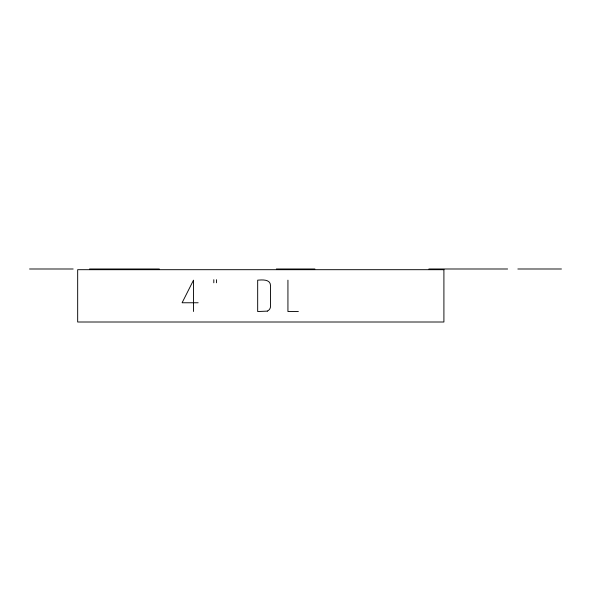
<?xml version="1.0" encoding="UTF-8"?>
<svg xmlns="http://www.w3.org/2000/svg" width="591" height="591" viewBox="0 0 591 591"><rect width="100%" height="100%" fill="white"/><g stroke="black" fill="none" stroke-linecap="round" stroke-linejoin="round"><path stroke-width="0.89" d="M29.55 268.994L73.151 268.994M89.529 268.994L159.326 268.994M276.359 268.994L314.922 268.994M428.874 268.994L507.61 268.994M517.849 268.994L561.45 268.994M198.148 302.762L182.102 302.762L193.53 280.127L193.53 311.487M298.359 311.531L287.935 311.531L287.935 280.164M216.55 279.698L216.55 282.786M213.809 279.698L213.809 282.786M267.295 311.117L257.676 311.531L257.676 280.164C262.19 279.868 270.272 278.989 270.545 285.534L270.545 306.168A5.356 5.356 0 0 1 267.295 311.117M443.907 269.688L77.672 269.688L77.672 322.006L443.907 322.006L443.907 269.688"/></g></svg>
